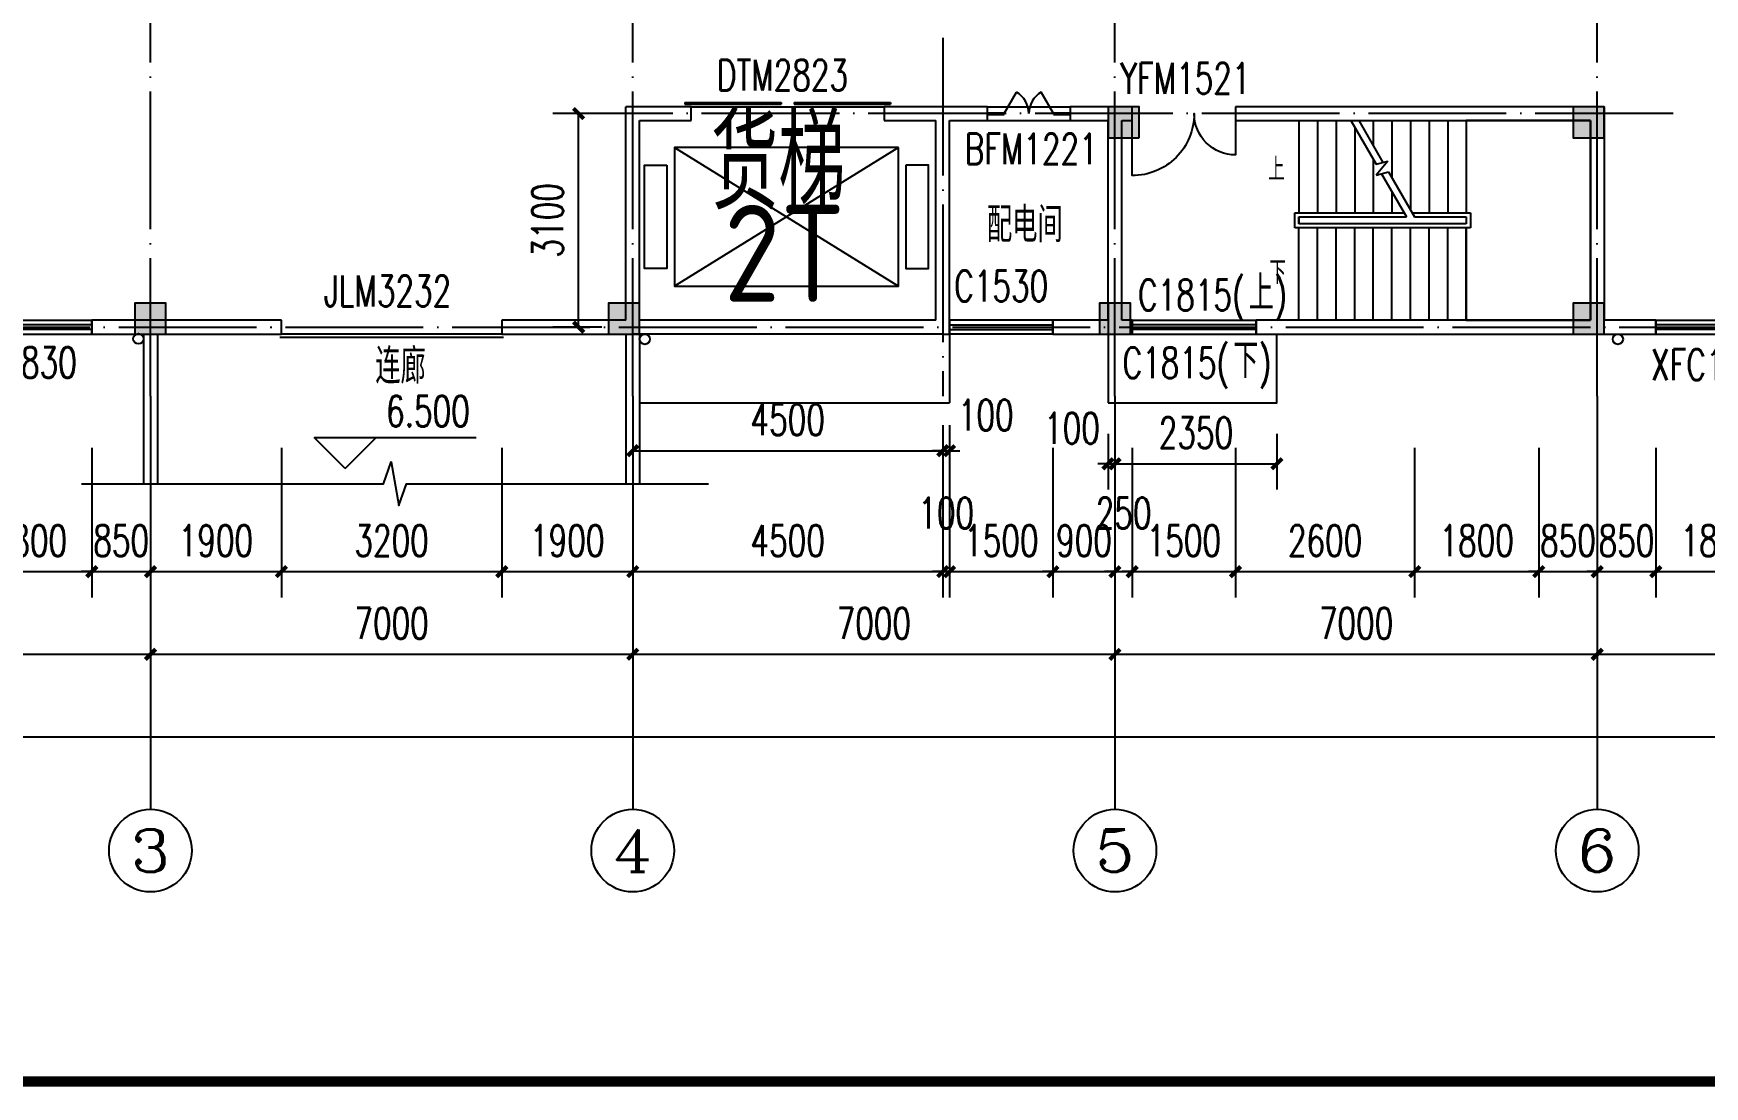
# Model space of a CAD drawing. Extents: x -4747 to 1060961, y -766984 to 396631.
# Drawn here: x 490846 to 515103, y -79089 to -63800 of the extents above; entities that cross this region are included whole.
import ezdxf
from ezdxf.enums import TextEntityAlignment as Align

# ---------------------------------------------------------------- set-up
doc = ezdxf.new("R2010")
doc.units = 0
doc.header["$LTSCALE"] = 1000
doc.header["$MEASUREMENT"] = 0
doc.linetypes.add('DASH', pattern=[0.35, 0.25, -0.1])
doc.linetypes.add('DOTE', pattern=[2.42, 2, -0.2, 0.02, -0.2])
doc.layers.get('0').update_dxf_attribs({"linetype": 'CONTINUOUS'})
doc.layers.get('DEFPOINTS').update_dxf_attribs({"linetype": 'CONTINUOUS'})
for name, color, linetype in [('AXIS', 3, 'CONTINUOUS'), ('AXIS_TEXT', 7, 'CONTINUOUS'), ('DIM_ELEV', 3, 'CONTINUOUS'), ('DIM_SYMB', 3, 'CONTINUOUS'), ('DOTE', 1, 'DOTE'), ('PUB_DIM', 3, 'CONTINUOUS'), ('PUB_TEXT', 7, 'CONTINUOUS'), ('PUB_TITLE', 4, 'CONTINUOUS'), ('STAIR', 2, 'CONTINUOUS'), ('WALL', 6, 'CONTINUOUS'), ('WINDOW', 4, 'CONTINUOUS'), ('WINDOW_TEXT', 7, 'CONTINUOUS'), ('屋面', 4, 'CONTINUOUS'), ('柱', 2, 'CONTINUOUS'), ('柱涂实', 54, 'CONTINUOUS'), ('雨水管', 2, 'CONTINUOUS'), ('面积计算', 7, 'CONTINUOUS')]:
    doc.layers.add(name, color=color, linetype=linetype)
doc.styles.add('_TCH_AXIS', font='COMPLEX', dxfattribs={"bigfont": 'GBCBIG'})
doc.styles.add('_TCH_DIM', font='SIMPLEX', dxfattribs={"bigfont": 'GBCBIG'})
doc.styles.add('_TCH_WINDOW', font='SIMPLEX', dxfattribs={"height": 3.5, "bigfont": 'GBCBIG'})
doc.styles.add('COMPLEX', font='complex_.ttf')
doc.styles.add('DIM_FONT', font='SIMPLEX', dxfattribs={"width": 0.7, "bigfont": 'GBCBIG'})
doc.styles.get("Standard").update_dxf_attribs({"font": 'gbenor.shx', "bigfont": 'gbcbig.shx'})
doc.dimstyles.new('DIMN150', dxfattribs={"dimscale": 1.5, "dimtxt": 300, "dimasz": 100, "dimexe": 250, "dimexo": 300, "dimgap": 150, "dimtad": 1, "dimdec": 0, "dimzin": 0, "dimtxsty": 'DIM_FONT', "dimblk": 'ARCHTICK', "dimcen": 0.09, "dimclrt": 7, "dimazin": 3, "dimtfac": 1, "dimtdec": 0, "dimtix": 1, "dimtmove": 0, "dimatfit": 3, "dimtolj": 1, "dimtzin": 0})

# ---------------------------------------------------------------- blocks, each defined once
blk = doc.blocks.new('A$C22EA1380')
at = {"layer": '柱涂实'}
for points in [[(28450, 2850), (28450, 3300), (28000, 3300), (28000, 2850)], [(35200, 2850), (35200, 3300), (34750, 3300), (34750, 2850)], [(14325, 0), (14325, 450), (13875, 450), (13875, 0)], [(21200, 0), (21200, 450), (20750, 450), (20750, 0)], [(28325, 0), (28325, 450), (27875, 450), (27875, 0)], [(35200, 0), (35200, 450), (34750, 450), (34750, 0)]]:
    blk.add_hatch(color=256, dxfattribs=at).paths.add_polyline_path(points)
at = {"layer": '柱'}
for points in [[(28450, 2850), (28450, 3300), (28000, 3300), (28000, 2850)], [(35200, 2850), (35200, 3300), (34750, 3300), (34750, 2850)], [(14325, 0), (14325, 450), (13875, 450), (13875, 0)], [(21200, 0), (21200, 450), (20750, 450), (20750, 0)], [(28325, 0), (28325, 450), (27875, 450), (27875, 0)], [(35200, 0), (35200, 450), (34750, 450), (34750, 0)]]:
    blk.add_lwpolyline(points, close=True, dxfattribs=at)
at = {"layer": '柱涂实', "linetype": 'CONTINUOUS'}
for points in [[(28450, 2850), (28450, 3300), (28000, 3300), (28000, 2850)], [(35200, 2850), (35200, 3300), (34750, 3300), (34750, 2850)], [(14325, 0), (14325, 450), (13875, 450), (13875, 0)], [(21200, 0), (21200, 450), (20750, 450), (20750, 0)], [(28325, 0), (28325, 450), (27875, 450), (27875, 0)], [(35200, 0), (35200, 450), (34750, 450), (34750, 0)]]:
    blk.add_lwpolyline(points, close=True, dxfattribs=at)
blk = doc.blocks.new('_ARCHTICK')
at = {"color": 0, "linetype": 'BYBLOCK', "const_width": 0.4}
blk.add_lwpolyline([(-0.5, -0.5), (0.5, 0.5)], dxfattribs=at)
blk = doc.blocks.new('*D145')
at = {"layer": 'DEFPOINTS', "color": 0}
for p in [(506445, -69164), (506545, -69164), (506545, -70048)]:
    blk.add_point(p, dxfattribs=at)
at = {"layer": 'PUB_DIM', "color": 0}
for p, q in [((506445, -69614), (506445, -70423)), ((506545, -69614), (506545, -70423)), ((506445, -70048), (506295, -70048)), ((506445, -70048), (506545, -70048)), ((506545, -70048), (506695, -70048))]:
    blk.add_line(p, q, dxfattribs=at)
at = {"layer": 'PUB_DIM', "color": 0, "xscale": 150, "yscale": 150, "zscale": 150}
blk.add_blockref('_ARCHTICK', (506445, -70048), dxfattribs=at)
at = {"layer": 'PUB_DIM', "color": 0, "xscale": 150, "yscale": 150, "zscale": 150, "rotation": 180}
blk.add_blockref('_ARCHTICK', (506545, -70048), dxfattribs=at)
at = {"layer": 'PUB_DIM', "color": 7, "insert": (505920, -69531), "char_height": 450, "attachment_point": 5, "style": 'DIM_FONT'}
blk.add_mtext('\\A1;100', dxfattribs=at)
blk = doc.blocks.new('*D146')
at = {"layer": 'DEFPOINTS', "color": 0}
for p in [(506545, -69164), (508895, -69164), (508895, -70048)]:
    blk.add_point(p, dxfattribs=at)
at = {"layer": 'PUB_DIM', "color": 0}
for p, q in [((506545, -69614), (506545, -70423)), ((508895, -69614), (508895, -70423)), ((506545, -70048), (508895, -70048))]:
    blk.add_line(p, q, dxfattribs=at)
at = {"layer": 'PUB_DIM', "color": 0, "xscale": 150, "yscale": 150, "zscale": 150, "rotation": 180}
blk.add_blockref('_ARCHTICK', (506545, -70048), dxfattribs=at)
at = {"layer": 'PUB_DIM', "color": 0, "xscale": 150, "yscale": 150, "zscale": 150}
blk.add_blockref('_ARCHTICK', (508895, -70048), dxfattribs=at)
at = {"layer": 'PUB_DIM', "color": 7, "insert": (507720, -69598), "char_height": 450, "attachment_point": 5, "style": 'DIM_FONT'}
blk.add_mtext('\\A1;2350', dxfattribs=at)
blk = doc.blocks.new('*D147')
at = {"layer": 'DEFPOINTS', "color": 0}
for p in [(499545, -69039), (504045, -69039), (504045, -69858)]:
    blk.add_point(p, dxfattribs=at)
at = {"layer": 'PUB_DIM', "color": 0}
for p, q in [((499545, -69489), (499545, -70233)), ((504045, -69489), (504045, -70233)), ((499545, -69858), (504045, -69858))]:
    blk.add_line(p, q, dxfattribs=at)
at = {"layer": 'PUB_DIM', "color": 0, "xscale": 150, "yscale": 150, "zscale": 150, "rotation": 180}
blk.add_blockref('_ARCHTICK', (499545, -69858), dxfattribs=at)
at = {"layer": 'PUB_DIM', "color": 0, "xscale": 150, "yscale": 150, "zscale": 150}
blk.add_blockref('_ARCHTICK', (504045, -69858), dxfattribs=at)
at = {"layer": 'PUB_DIM', "color": 7, "insert": (501795, -69408), "char_height": 450, "attachment_point": 5, "style": 'DIM_FONT'}
blk.add_mtext('\\A1;4500', dxfattribs=at)
blk = doc.blocks.new('*D148')
at = {"layer": 'DEFPOINTS', "color": 0}
for p in [(504045, -69039), (504145, -69039), (504145, -69858)]:
    blk.add_point(p, dxfattribs=at)
at = {"layer": 'PUB_DIM', "color": 0}
for p, q in [((504045, -69489), (504045, -70233)), ((504145, -69489), (504145, -70233)), ((504045, -69858), (503895, -69858)), ((504045, -69858), (504145, -69858)), ((504145, -69858), (504295, -69858))]:
    blk.add_line(p, q, dxfattribs=at)
at = {"layer": 'PUB_DIM', "color": 0, "xscale": 150, "yscale": 150, "zscale": 150}
blk.add_blockref('_ARCHTICK', (504045, -69858), dxfattribs=at)
at = {"layer": 'PUB_DIM', "color": 0, "xscale": 150, "yscale": 150, "zscale": 150, "rotation": 180}
blk.add_blockref('_ARCHTICK', (504145, -69858), dxfattribs=at)
at = {"layer": 'PUB_DIM', "color": 7, "insert": (504670, -69341), "char_height": 450, "attachment_point": 5, "style": 'DIM_FONT'}
blk.add_mtext('\\A1;100', dxfattribs=at)
blk = doc.blocks.new('*D1284')
at = {"layer": 'DEFPOINTS', "color": 0}
for p in [(514395, -69364), (516195, -69364), (516195, -71614)]:
    blk.add_point(p, dxfattribs=at)
at = {"layer": 'PUB_DIM', "color": 0}
for p, q in [((514395, -69814), (514395, -71989)), ((516195, -69814), (516195, -71989)), ((514395, -71614), (516195, -71614))]:
    blk.add_line(p, q, dxfattribs=at)
at = {"layer": 'PUB_DIM', "color": 0, "xscale": 150, "yscale": 150, "zscale": 150, "rotation": 180}
blk.add_blockref('_ARCHTICK', (514395, -71614), dxfattribs=at)
at = {"layer": 'PUB_DIM', "color": 0, "xscale": 150, "yscale": 150, "zscale": 150}
blk.add_blockref('_ARCHTICK', (516195, -71614), dxfattribs=at)
at = {"layer": 'PUB_DIM', "color": 7, "insert": (515295, -71164), "char_height": 450, "attachment_point": 5, "style": 'DIM_FONT'}
blk.add_mtext('\\A1;1800', dxfattribs=at)
blk = doc.blocks.new('*D1285')
at = {"layer": 'DEFPOINTS', "color": 0}
for p in [(513545, -69364), (514395, -69364), (514395, -71614)]:
    blk.add_point(p, dxfattribs=at)
at = {"layer": 'PUB_DIM', "color": 0}
for p, q in [((513545, -69814), (513545, -71989)), ((514395, -69814), (514395, -71989)), ((513545, -71614), (513395, -71614)), ((513545, -71614), (514395, -71614)), ((514395, -71614), (514545, -71614))]:
    blk.add_line(p, q, dxfattribs=at)
at = {"layer": 'PUB_DIM', "color": 0, "xscale": 150, "yscale": 150, "zscale": 150}
blk.add_blockref('_ARCHTICK', (513545, -71614), dxfattribs=at)
at = {"layer": 'PUB_DIM', "color": 0, "xscale": 150, "yscale": 150, "zscale": 150, "rotation": 180}
blk.add_blockref('_ARCHTICK', (514395, -71614), dxfattribs=at)
at = {"layer": 'PUB_DIM', "color": 7, "insert": (513970, -71164), "char_height": 450, "attachment_point": 5, "style": 'DIM_FONT'}
blk.add_mtext('\\A1;850', dxfattribs=at)
blk = doc.blocks.new('*D1286')
at = {"layer": 'DEFPOINTS', "color": 0}
for p in [(512695, -69364), (513545, -69364), (513545, -71614)]:
    blk.add_point(p, dxfattribs=at)
at = {"layer": 'PUB_DIM', "color": 0}
for p, q in [((512695, -69814), (512695, -71989)), ((513545, -69814), (513545, -71989)), ((512695, -71614), (512545, -71614)), ((512695, -71614), (513545, -71614)), ((513545, -71614), (513695, -71614))]:
    blk.add_line(p, q, dxfattribs=at)
at = {"layer": 'PUB_DIM', "color": 0, "xscale": 150, "yscale": 150, "zscale": 150}
blk.add_blockref('_ARCHTICK', (512695, -71614), dxfattribs=at)
at = {"layer": 'PUB_DIM', "color": 0, "xscale": 150, "yscale": 150, "zscale": 150, "rotation": 180}
blk.add_blockref('_ARCHTICK', (513545, -71614), dxfattribs=at)
at = {"layer": 'PUB_DIM', "color": 7, "insert": (513120, -71164), "char_height": 450, "attachment_point": 5, "style": 'DIM_FONT'}
blk.add_mtext('\\A1;850', dxfattribs=at)
blk = doc.blocks.new('*D1287')
at = {"layer": 'DEFPOINTS', "color": 0}
for p in [(510895, -69364), (512695, -69364), (512695, -71614)]:
    blk.add_point(p, dxfattribs=at)
at = {"layer": 'PUB_DIM', "color": 0}
for p, q in [((510895, -69814), (510895, -71989)), ((512695, -69814), (512695, -71989)), ((510895, -71614), (512695, -71614))]:
    blk.add_line(p, q, dxfattribs=at)
at = {"layer": 'PUB_DIM', "color": 0, "xscale": 150, "yscale": 150, "zscale": 150, "rotation": 180}
blk.add_blockref('_ARCHTICK', (510895, -71614), dxfattribs=at)
at = {"layer": 'PUB_DIM', "color": 0, "xscale": 150, "yscale": 150, "zscale": 150}
blk.add_blockref('_ARCHTICK', (512695, -71614), dxfattribs=at)
at = {"layer": 'PUB_DIM', "color": 7, "insert": (511795, -71164), "char_height": 450, "attachment_point": 5, "style": 'DIM_FONT'}
blk.add_mtext('\\A1;1800', dxfattribs=at)
blk = doc.blocks.new('*D1288')
at = {"layer": 'DEFPOINTS', "color": 0}
for p in [(508295, -69364), (510895, -69364), (510895, -71614)]:
    blk.add_point(p, dxfattribs=at)
at = {"layer": 'PUB_DIM', "color": 0}
for p, q in [((508295, -69814), (508295, -71989)), ((510895, -69814), (510895, -71989)), ((508295, -71614), (510895, -71614))]:
    blk.add_line(p, q, dxfattribs=at)
at = {"layer": 'PUB_DIM', "color": 0, "xscale": 150, "yscale": 150, "zscale": 150, "rotation": 180}
blk.add_blockref('_ARCHTICK', (508295, -71614), dxfattribs=at)
at = {"layer": 'PUB_DIM', "color": 0, "xscale": 150, "yscale": 150, "zscale": 150}
blk.add_blockref('_ARCHTICK', (510895, -71614), dxfattribs=at)
at = {"layer": 'PUB_DIM', "color": 7, "insert": (509595, -71164), "char_height": 450, "attachment_point": 5, "style": 'DIM_FONT'}
blk.add_mtext('\\A1;2600', dxfattribs=at)
blk = doc.blocks.new('*D1289')
at = {"layer": 'DEFPOINTS', "color": 0}
for p in [(506795, -69364), (508295, -69364), (508295, -71614)]:
    blk.add_point(p, dxfattribs=at)
at = {"layer": 'PUB_DIM', "color": 0}
for p, q in [((506795, -69814), (506795, -71989)), ((508295, -69814), (508295, -71989)), ((506795, -71614), (506645, -71614)), ((506795, -71614), (508295, -71614)), ((508295, -71614), (508445, -71614))]:
    blk.add_line(p, q, dxfattribs=at)
at = {"layer": 'PUB_DIM', "color": 0, "xscale": 150, "yscale": 150, "zscale": 150}
blk.add_blockref('_ARCHTICK', (506795, -71614), dxfattribs=at)
at = {"layer": 'PUB_DIM', "color": 0, "xscale": 150, "yscale": 150, "zscale": 150, "rotation": 180}
blk.add_blockref('_ARCHTICK', (508295, -71614), dxfattribs=at)
at = {"layer": 'PUB_DIM', "color": 7, "insert": (507545, -71164), "char_height": 450, "attachment_point": 5, "style": 'DIM_FONT'}
blk.add_mtext('\\A1;1500', dxfattribs=at)
blk = doc.blocks.new('*D1290')
at = {"layer": 'DEFPOINTS', "color": 0}
for p in [(506545, -69364), (506795, -69364), (506795, -71614)]:
    blk.add_point(p, dxfattribs=at)
at = {"layer": 'PUB_DIM', "color": 0}
for p, q in [((506545, -69814), (506545, -71989)), ((506795, -69814), (506795, -71989)), ((506545, -71614), (506395, -71614)), ((506545, -71614), (506795, -71614)), ((506795, -71614), (506945, -71614))]:
    blk.add_line(p, q, dxfattribs=at)
at = {"layer": 'PUB_DIM', "color": 0, "xscale": 150, "yscale": 150, "zscale": 150}
blk.add_blockref('_ARCHTICK', (506545, -71614), dxfattribs=at)
at = {"layer": 'PUB_DIM', "color": 0, "xscale": 150, "yscale": 150, "zscale": 150, "rotation": 180}
blk.add_blockref('_ARCHTICK', (506795, -71614), dxfattribs=at)
at = {"layer": 'PUB_DIM', "color": 7, "insert": (506670, -70763), "char_height": 450, "attachment_point": 5, "style": 'DIM_FONT'}
blk.add_mtext('\\A1;250', dxfattribs=at)
blk = doc.blocks.new('*D1291')
at = {"layer": 'DEFPOINTS', "color": 0}
for p in [(505645, -69364), (506545, -69364), (506545, -71614)]:
    blk.add_point(p, dxfattribs=at)
at = {"layer": 'PUB_DIM', "color": 0}
for p, q in [((505645, -69814), (505645, -71989)), ((506545, -69814), (506545, -71989)), ((505645, -71614), (505495, -71614)), ((505645, -71614), (506545, -71614)), ((506545, -71614), (506695, -71614))]:
    blk.add_line(p, q, dxfattribs=at)
at = {"layer": 'PUB_DIM', "color": 0, "xscale": 150, "yscale": 150, "zscale": 150}
blk.add_blockref('_ARCHTICK', (505645, -71614), dxfattribs=at)
at = {"layer": 'PUB_DIM', "color": 0, "xscale": 150, "yscale": 150, "zscale": 150, "rotation": 180}
blk.add_blockref('_ARCHTICK', (506545, -71614), dxfattribs=at)
at = {"layer": 'PUB_DIM', "color": 7, "insert": (506095, -71164), "char_height": 450, "attachment_point": 5, "style": 'DIM_FONT'}
blk.add_mtext('\\A1;900', dxfattribs=at)
blk = doc.blocks.new('*D1292')
at = {"layer": 'DEFPOINTS', "color": 0}
for p in [(504145, -69364), (505645, -69364), (505645, -71614)]:
    blk.add_point(p, dxfattribs=at)
at = {"layer": 'PUB_DIM', "color": 0}
for p, q in [((504145, -69814), (504145, -71989)), ((505645, -69814), (505645, -71989)), ((504145, -71614), (503995, -71614)), ((504145, -71614), (505645, -71614)), ((505645, -71614), (505795, -71614))]:
    blk.add_line(p, q, dxfattribs=at)
at = {"layer": 'PUB_DIM', "color": 0, "xscale": 150, "yscale": 150, "zscale": 150}
blk.add_blockref('_ARCHTICK', (504145, -71614), dxfattribs=at)
at = {"layer": 'PUB_DIM', "color": 0, "xscale": 150, "yscale": 150, "zscale": 150, "rotation": 180}
blk.add_blockref('_ARCHTICK', (505645, -71614), dxfattribs=at)
at = {"layer": 'PUB_DIM', "color": 7, "insert": (504895, -71164), "char_height": 450, "attachment_point": 5, "style": 'DIM_FONT'}
blk.add_mtext('\\A1;1500', dxfattribs=at)
blk = doc.blocks.new('*D1293')
at = {"layer": 'DEFPOINTS', "color": 0}
for p in [(504045, -69364), (504145, -69364), (504145, -71614)]:
    blk.add_point(p, dxfattribs=at)
at = {"layer": 'PUB_DIM', "color": 0}
for p, q in [((504045, -69814), (504045, -71989)), ((504145, -69814), (504145, -71989)), ((504045, -71614), (503895, -71614)), ((504045, -71614), (504145, -71614)), ((504145, -71614), (504295, -71614))]:
    blk.add_line(p, q, dxfattribs=at)
at = {"layer": 'PUB_DIM', "color": 0, "xscale": 150, "yscale": 150, "zscale": 150}
blk.add_blockref('_ARCHTICK', (504045, -71614), dxfattribs=at)
at = {"layer": 'PUB_DIM', "color": 0, "xscale": 150, "yscale": 150, "zscale": 150, "rotation": 180}
blk.add_blockref('_ARCHTICK', (504145, -71614), dxfattribs=at)
at = {"layer": 'PUB_DIM', "color": 7, "insert": (504095, -70763), "char_height": 450, "attachment_point": 5, "style": 'DIM_FONT'}
blk.add_mtext('\\A1;100', dxfattribs=at)
blk = doc.blocks.new('*D1294')
at = {"layer": 'DEFPOINTS', "color": 0}
for p in [(499545, -69364), (504045, -69364), (504045, -71614)]:
    blk.add_point(p, dxfattribs=at)
at = {"layer": 'PUB_DIM', "color": 0}
for p, q in [((499545, -69814), (499545, -71989)), ((504045, -69814), (504045, -71989)), ((499545, -71614), (504045, -71614))]:
    blk.add_line(p, q, dxfattribs=at)
at = {"layer": 'PUB_DIM', "color": 0, "xscale": 150, "yscale": 150, "zscale": 150, "rotation": 180}
blk.add_blockref('_ARCHTICK', (499545, -71614), dxfattribs=at)
at = {"layer": 'PUB_DIM', "color": 0, "xscale": 150, "yscale": 150, "zscale": 150}
blk.add_blockref('_ARCHTICK', (504045, -71614), dxfattribs=at)
at = {"layer": 'PUB_DIM', "color": 7, "insert": (501795, -71164), "char_height": 450, "attachment_point": 5, "style": 'DIM_FONT'}
blk.add_mtext('\\A1;4500', dxfattribs=at)
blk = doc.blocks.new('*D1295')
at = {"layer": 'DEFPOINTS', "color": 0}
for p in [(497645, -69364), (499545, -69364), (499545, -71614)]:
    blk.add_point(p, dxfattribs=at)
at = {"layer": 'PUB_DIM', "color": 0}
for p, q in [((497645, -69814), (497645, -71989)), ((499545, -69814), (499545, -71989)), ((497645, -71614), (499545, -71614))]:
    blk.add_line(p, q, dxfattribs=at)
at = {"layer": 'PUB_DIM', "color": 0, "xscale": 150, "yscale": 150, "zscale": 150, "rotation": 180}
blk.add_blockref('_ARCHTICK', (497645, -71614), dxfattribs=at)
at = {"layer": 'PUB_DIM', "color": 0, "xscale": 150, "yscale": 150, "zscale": 150}
blk.add_blockref('_ARCHTICK', (499545, -71614), dxfattribs=at)
at = {"layer": 'PUB_DIM', "color": 7, "insert": (498595, -71164), "char_height": 450, "attachment_point": 5, "style": 'DIM_FONT'}
blk.add_mtext('\\A1;1900', dxfattribs=at)
blk = doc.blocks.new('*D1296')
at = {"layer": 'DEFPOINTS', "color": 0}
for p in [(494445, -69364), (497645, -69364), (497645, -71614)]:
    blk.add_point(p, dxfattribs=at)
at = {"layer": 'PUB_DIM', "color": 0}
for p, q in [((494445, -69814), (494445, -71989)), ((497645, -69814), (497645, -71989)), ((494445, -71614), (497645, -71614))]:
    blk.add_line(p, q, dxfattribs=at)
at = {"layer": 'PUB_DIM', "color": 0, "xscale": 150, "yscale": 150, "zscale": 150, "rotation": 180}
blk.add_blockref('_ARCHTICK', (494445, -71614), dxfattribs=at)
at = {"layer": 'PUB_DIM', "color": 0, "xscale": 150, "yscale": 150, "zscale": 150}
blk.add_blockref('_ARCHTICK', (497645, -71614), dxfattribs=at)
at = {"layer": 'PUB_DIM', "color": 7, "insert": (496045, -71164), "char_height": 450, "attachment_point": 5, "style": 'DIM_FONT'}
blk.add_mtext('\\A1;3200', dxfattribs=at)
blk = doc.blocks.new('*D1297')
at = {"layer": 'DEFPOINTS', "color": 0}
for p in [(492545, -69364), (494445, -69364), (494445, -71614)]:
    blk.add_point(p, dxfattribs=at)
at = {"layer": 'PUB_DIM', "color": 0}
for p, q in [((492545, -69814), (492545, -71989)), ((494445, -69814), (494445, -71989)), ((492545, -71614), (494445, -71614))]:
    blk.add_line(p, q, dxfattribs=at)
at = {"layer": 'PUB_DIM', "color": 0, "xscale": 150, "yscale": 150, "zscale": 150, "rotation": 180}
blk.add_blockref('_ARCHTICK', (492545, -71614), dxfattribs=at)
at = {"layer": 'PUB_DIM', "color": 0, "xscale": 150, "yscale": 150, "zscale": 150}
blk.add_blockref('_ARCHTICK', (494445, -71614), dxfattribs=at)
at = {"layer": 'PUB_DIM', "color": 7, "insert": (493495, -71164), "char_height": 450, "attachment_point": 5, "style": 'DIM_FONT'}
blk.add_mtext('\\A1;1900', dxfattribs=at)
blk = doc.blocks.new('*D1298')
at = {"layer": 'DEFPOINTS', "color": 0}
for p in [(491695, -69364), (492545, -69364), (492545, -71614)]:
    blk.add_point(p, dxfattribs=at)
at = {"layer": 'PUB_DIM', "color": 0}
for p, q in [((491695, -69814), (491695, -71989)), ((492545, -69814), (492545, -71989)), ((491695, -71614), (491545, -71614)), ((491695, -71614), (492545, -71614)), ((492545, -71614), (492695, -71614))]:
    blk.add_line(p, q, dxfattribs=at)
at = {"layer": 'PUB_DIM', "color": 0, "xscale": 150, "yscale": 150, "zscale": 150}
blk.add_blockref('_ARCHTICK', (491695, -71614), dxfattribs=at)
at = {"layer": 'PUB_DIM', "color": 0, "xscale": 150, "yscale": 150, "zscale": 150, "rotation": 180}
blk.add_blockref('_ARCHTICK', (492545, -71614), dxfattribs=at)
at = {"layer": 'PUB_DIM', "color": 7, "insert": (492120, -71164), "char_height": 450, "attachment_point": 5, "style": 'DIM_FONT'}
blk.add_mtext('\\A1;850', dxfattribs=at)
blk = doc.blocks.new('*D1299')
at = {"layer": 'DEFPOINTS', "color": 0}
for p in [(489895, -69364), (491695, -69364), (491695, -71614)]:
    blk.add_point(p, dxfattribs=at)
at = {"layer": 'PUB_DIM', "color": 0}
for p, q in [((489895, -69814), (489895, -71989)), ((491695, -69814), (491695, -71989)), ((489895, -71614), (491695, -71614))]:
    blk.add_line(p, q, dxfattribs=at)
at = {"layer": 'PUB_DIM', "color": 0, "xscale": 150, "yscale": 150, "zscale": 150, "rotation": 180}
blk.add_blockref('_ARCHTICK', (489895, -71614), dxfattribs=at)
at = {"layer": 'PUB_DIM', "color": 0, "xscale": 150, "yscale": 150, "zscale": 150}
blk.add_blockref('_ARCHTICK', (491695, -71614), dxfattribs=at)
at = {"layer": 'PUB_DIM', "color": 7, "insert": (490795, -71164), "char_height": 450, "attachment_point": 5, "style": 'DIM_FONT'}
blk.add_mtext('\\A1;1800', dxfattribs=at)
blk = doc.blocks.new('*D1343')
at = {"layer": 'AXIS', "color": 0}
for p, q in [((485545, -69514), (485545, -73189)), ((492545, -69514), (492545, -73189)), ((485545, -72814), (492545, -72814))]:
    blk.add_line(p, q, dxfattribs=at)
at = {"layer": 'DEFPOINTS', "color": 0}
for p in [(485545, -69064), (492545, -69064), (492545, -72814)]:
    blk.add_point(p, dxfattribs=at)
at = {"layer": 'AXIS', "color": 0, "xscale": 150, "yscale": 150, "zscale": 150, "rotation": 180}
blk.add_blockref('_ARCHTICK', (485545, -72814), dxfattribs=at)
at = {"layer": 'AXIS', "color": 0, "xscale": 150, "yscale": 150, "zscale": 150}
blk.add_blockref('_ARCHTICK', (492545, -72814), dxfattribs=at)
at = {"layer": 'AXIS', "color": 7, "insert": (489045, -72364), "char_height": 450, "attachment_point": 5, "style": 'DIM_FONT'}
blk.add_mtext('\\A1;7000', dxfattribs=at)
blk = doc.blocks.new('*D1344')
at = {"layer": 'AXIS', "color": 0}
for p, q in [((492545, -69514), (492545, -73189)), ((499545, -69514), (499545, -73189)), ((492545, -72814), (499545, -72814))]:
    blk.add_line(p, q, dxfattribs=at)
at = {"layer": 'DEFPOINTS', "color": 0}
for p in [(492545, -69064), (499545, -69064), (499545, -72814)]:
    blk.add_point(p, dxfattribs=at)
at = {"layer": 'AXIS', "color": 0, "xscale": 150, "yscale": 150, "zscale": 150, "rotation": 180}
blk.add_blockref('_ARCHTICK', (492545, -72814), dxfattribs=at)
at = {"layer": 'AXIS', "color": 0, "xscale": 150, "yscale": 150, "zscale": 150}
blk.add_blockref('_ARCHTICK', (499545, -72814), dxfattribs=at)
at = {"layer": 'AXIS', "color": 7, "insert": (496045, -72364), "char_height": 450, "attachment_point": 5, "style": 'DIM_FONT'}
blk.add_mtext('\\A1;7000', dxfattribs=at)
blk = doc.blocks.new('*D1345')
at = {"layer": 'AXIS', "color": 0}
for p, q in [((499545, -69514), (499545, -73189)), ((506545, -69514), (506545, -73189)), ((499545, -72814), (506545, -72814))]:
    blk.add_line(p, q, dxfattribs=at)
at = {"layer": 'DEFPOINTS', "color": 0}
for p in [(499545, -69064), (506545, -69064), (506545, -72814)]:
    blk.add_point(p, dxfattribs=at)
at = {"layer": 'AXIS', "color": 0, "xscale": 150, "yscale": 150, "zscale": 150, "rotation": 180}
blk.add_blockref('_ARCHTICK', (499545, -72814), dxfattribs=at)
at = {"layer": 'AXIS', "color": 0, "xscale": 150, "yscale": 150, "zscale": 150}
blk.add_blockref('_ARCHTICK', (506545, -72814), dxfattribs=at)
at = {"layer": 'AXIS', "color": 7, "insert": (503045, -72364), "char_height": 450, "attachment_point": 5, "style": 'DIM_FONT'}
blk.add_mtext('\\A1;7000', dxfattribs=at)
blk = doc.blocks.new('*D1346')
at = {"layer": 'AXIS', "color": 0}
for p, q in [((506545, -69514), (506545, -73189)), ((513545, -69514), (513545, -73189)), ((506545, -72814), (513545, -72814))]:
    blk.add_line(p, q, dxfattribs=at)
at = {"layer": 'DEFPOINTS', "color": 0}
for p in [(506545, -69064), (513545, -69064), (513545, -72814)]:
    blk.add_point(p, dxfattribs=at)
at = {"layer": 'AXIS', "color": 0, "xscale": 150, "yscale": 150, "zscale": 150, "rotation": 180}
blk.add_blockref('_ARCHTICK', (506545, -72814), dxfattribs=at)
at = {"layer": 'AXIS', "color": 0, "xscale": 150, "yscale": 150, "zscale": 150}
blk.add_blockref('_ARCHTICK', (513545, -72814), dxfattribs=at)
at = {"layer": 'AXIS', "color": 7, "insert": (510045, -72364), "char_height": 450, "attachment_point": 5, "style": 'DIM_FONT'}
blk.add_mtext('\\A1;7000', dxfattribs=at)
blk = doc.blocks.new('*D1347')
at = {"layer": 'AXIS', "color": 0}
for p, q in [((513545, -69514), (513545, -73189)), ((520545, -69514), (520545, -73189)), ((513545, -72814), (520545, -72814))]:
    blk.add_line(p, q, dxfattribs=at)
at = {"layer": 'DEFPOINTS', "color": 0}
for p in [(513545, -69064), (520545, -69064), (520545, -72814)]:
    blk.add_point(p, dxfattribs=at)
at = {"layer": 'AXIS', "color": 0, "xscale": 150, "yscale": 150, "zscale": 150, "rotation": 180}
blk.add_blockref('_ARCHTICK', (513545, -72814), dxfattribs=at)
at = {"layer": 'AXIS', "color": 0, "xscale": 150, "yscale": 150, "zscale": 150}
blk.add_blockref('_ARCHTICK', (520545, -72814), dxfattribs=at)
at = {"layer": 'AXIS', "color": 7, "insert": (517045, -72364), "char_height": 450, "attachment_point": 5, "style": 'DIM_FONT'}
blk.add_mtext('\\A1;7000', dxfattribs=at)
blk = doc.blocks.new('*D1358')
at = {"layer": 'AXIS', "color": 0}
for p, q in [((478445, -69814), (478445, -74389)), ((578945, -69814), (578945, -74389)), ((478445, -74014), (578945, -74014))]:
    blk.add_line(p, q, dxfattribs=at)
at = {"layer": 'DEFPOINTS', "color": 0}
for p in [(478445, -69364), (578945, -69364), (578945, -74014)]:
    blk.add_point(p, dxfattribs=at)
at = {"layer": 'AXIS', "color": 0, "xscale": 150, "yscale": 150, "zscale": 150, "rotation": 180}
blk.add_blockref('_ARCHTICK', (478445, -74014), dxfattribs=at)
at = {"layer": 'AXIS', "color": 0, "xscale": 150, "yscale": 150, "zscale": 150}
blk.add_blockref('_ARCHTICK', (578945, -74014), dxfattribs=at)
at = {"layer": 'AXIS', "color": 7, "insert": (528695, -73564), "char_height": 450, "attachment_point": 5, "style": 'DIM_FONT'}
blk.add_mtext('\\A1;100500', dxfattribs=at)
blk = doc.blocks.new('*D1359')
at = {"layer": 'DEFPOINTS', "color": 0}
for p in [(498760, -64964), (499545, -64964), (499545, -68064)]:
    blk.add_point(p, dxfattribs=at)
at = {"layer": 'PUB_DIM', "color": 0}
for p, q in [((499095, -64964), (498385, -64964)), ((498760, -68064), (498760, -64964)), ((499095, -68064), (498385, -68064))]:
    blk.add_line(p, q, dxfattribs=at)
at = {"layer": 'PUB_DIM', "color": 0, "xscale": 150, "yscale": 150, "zscale": 150}
for p, rotation in [((498760, -64964), 90), ((498760, -68064), 270)]:
    blk.add_blockref('_ARCHTICK', p, dxfattribs=dict(at, rotation=rotation))
at = {"layer": 'PUB_DIM', "color": 7, "insert": (498310, -66514), "char_height": 450, "attachment_point": 5, "rotation": 90, "style": 'DIM_FONT'}
blk.add_mtext('\\A1;3100', dxfattribs=at)
blk = doc.blocks.new('$WINLIB2D$00000001')
at = {"color": 0}
for points in [[(-0.5, 0.5), (-0.5, -0.5)], [(-0.5, 0.5), (0.5, 0.5)], [(0.5, -0.5), (0.5, 0.5)], [(0.5, 0.167), (-0.5, 0.167)], [(0.5, -0.167), (-0.5, -0.167)], [(-0.5, -0.5), (0.5, -0.5)]]:
    blk.add_lwpolyline(points, dxfattribs=at)
blk = doc.blocks.new('$DORLIB2D$00000127')
at = {"color": 0, "linetype": 'CONTINUOUS'}
for p, q in [((-0.0333, 0.7949, -93.75), (-0.5333, 0.7949, -93.75)), ((-0.5333, 0.7949, -93.75), (-0.5333, 0.6904, -93.75)), ((-0.0333, 0.7949, -93.75), (-0.0333, 0.6904, -93.75)), ((0.0333, 0.7949, -93.75), (0.0333, 0.6904, -93.75)), ((0.5333, 0.7949, -93.75), (0.0333, 0.7949, -93.75)), ((0.5333, 0.7949, -93.75), (0.5333, 0.6904, -93.75)), ((-0.0333, 0.6904, -93.75), (-0.5333, 0.6904, -93.75)), ((0.5333, 0.6904, -93.75), (0.0333, 0.6904, -93.75)), ((0.5, 0.5, -93.75), (-0.5, 0.5, -93.75))]:
    blk.add_line(p, q, dxfattribs=at)
blk = doc.blocks.new('$DORLIB2D$00000018')
for p, q in [((-0.299, 0.002), (-0.15, 0.26)), ((0.299, 0.002), (0.15, 0.26)), ((-0.5, 0.011), (-0.299, 0.011)), ((-0.299, 0.011), (-0.299, -0.011)), ((0.299, 0.011), (0.5, 0.011)), ((0.299, 0.011), (0.299, -0.011)), ((-0.5, -0.011), (-0.299, -0.011)), ((0.299, -0.011), (0.5, -0.011))]:
    blk.add_line(p, q)
for centre, start, end in [((-0.3, 0), 0, 60), ((0.3, 0), 120, 180)]:
    blk.add_arc(centre, 0.3, start, end)
blk = doc.blocks.new('_AXISO')
blk.add_circle((0, 0), 0.5)
at = {"layer": 'AXIS_TEXT', "style": 'COMPLEX', "width": 1.041667}
blk.add_attdef('A', text='', height=0.56, dxfattribs=at).set_placement((-0.25, -0.28), (0.25, -0.28), align=Align.FIT)
blk = doc.blocks.new('$DORLIB2D$00000137')
at = {"color": 0, "linetype": 'DASH'}
blk.add_line((-0.5075, 0.7229), (0.5075, 0.7229), dxfattribs=at)

msp = doc.modelspace()

# ---------------------------------------------------------------- linework, layer by layer
at = {"layer": 'AXIS'}
for p, q in [((492544.9, -69064.3), (492544.9, -75064.3)), ((499544.9, -69064.3), (499544.9, -75064.3)), ((506544.9, -69064.3), (506544.9, -75064.3)), ((513544.9, -69064.3), (513544.9, -75064.3))]:
    msp.add_line(p, q, dxfattribs=at)
at = {"layer": 'DIM_ELEV'}
for p, q in [((495372.8, -70115), (494922.8, -69665)), ((494922.8, -69665), (497270.3, -69665)), ((495372.8, -70115), (495822.8, -69665))]:
    msp.add_line(p, q, dxfattribs=at)
at = {"layer": 'DIM_SYMB'}
for points in [[(509079.9, -65764.3, 0, 0, 0), (509994.9, -65764.3, 80, 0, 0), (510294.9, -65764.3, 0, 0, 0)], [(509079.9, -67264.3, 0, 0, 0), (512544.9, -67264.3, 0, 0, 0), (512544.9, -65764.3, 0, 0, 0), (510864.9, -65764.3, 80, 0, 0), (510564.9, -65764.3, 0, 0, 0)]]:
    msp.add_lwpolyline(points, format="xyseb", dxfattribs=at)
msp.add_lwpolyline([(491544.9, -70336.9), (495926.3, -70336.9), (496041, -70021.9), (496152.1, -70651.9), (496263.8, -70336.9), (500645.2, -70336.9)], dxfattribs=at)
at = {"layer": 'DOTE'}
for p, q in [((492544.9, -69064.3), (492544.9, -25064.3)), ((499544.9, -69064.3), (499544.9, -25064.3)), ((506544.9, -69064.3), (506544.9, -25064.3)), ((513544.9, -69064.3), (513544.9, -25064.3)), ((504044.9, -63864.3), (504044.9, -69064.3)), ((514644.9, -64964.3), (498544.9, -64964.3)), ((475144.9, -68064.3), (579844.9, -68064.3))]:
    msp.add_line(p, q, dxfattribs=at)
at = {"layer": 'PUB_TITLE', "const_width": 150}
msp.add_lwpolyline([(425670.8, -79014.3), (598770.8, -79014.3), (598770.8, 44135.7), (425670.8, 44135.7)], close=True, dxfattribs=at)
at = {"layer": 'STAIR'}
for p, q in [((509214.9, -65064.3), (509968, -65064.3)), ((509214.9, -65064.3), (509214.9, -66404.3)), ((509484.9, -65064.3), (509484.9, -66404.3)), ((509754.9, -65064.3), (509754.9, -66404.3)), ((509968, -65064.3), (510335, -65699.9)), ((510024.9, -65162.8), (510024.9, -66404.3)), ((510083.5, -65064.3), (511644.9, -65064.3)), ((510083.5, -65064.3), (510435, -65673.1)), ((510294.9, -65064.3), (510294.9, -65430.5)), ((510564.9, -65064.3), (510564.9, -65898.1)), ((510834.9, -65064.3), (510834.9, -66365.8)), ((511104.9, -65064.3), (511104.9, -66404.3)), ((511374.9, -65064.3), (511374.9, -66404.3)), ((511644.9, -65064.3), (511644.9, -66404.3)), ((513444.9, -65064.3), (511644.9, -65064.3)), ((511644.9, -65064.3), (511644.9, -66404.3)), ((513444.9, -67964.3), (513444.9, -65064.3)), ((510294.9, -65630.5), (510294.9, -66404.3)), ((510507.3, -65653.7), (510334.5, -65859.8)), ((510335, -65699.9), (510507.3, -65653.7)), ((510334.5, -65859.8), (510514.9, -65811.4)), ((510414.9, -65838.2), (510776.3, -66464.3)), ((510514.9, -65811.4), (510891.8, -66464.3)), ((510564.9, -66098.1), (510564.9, -66404.3)), ((509154.9, -66624.3), (509154.9, -66404.3)), ((509154.9, -66404.3), (510741.7, -66404.3)), ((510857.2, -66404.3), (511704.9, -66404.3)), ((511704.9, -66404.3), (511704.9, -66624.3)), ((511704.9, -66624.3), (509154.9, -66624.3)), ((509214.9, -66464.3), (510776.3, -66464.3)), ((509214.9, -66564.3), (509214.9, -66464.3)), ((509214.9, -66464.3), (510776.3, -66464.3)), ((509214.9, -66464.3), (509214.9, -66564.3)), ((511644.9, -66564.3), (509214.9, -66564.3)), ((511644.9, -66564.3), (509214.9, -66564.3)), ((509214.9, -67964.3), (509214.9, -66624.3)), ((509484.9, -67964.3), (509484.9, -66624.3)), ((509754.9, -67964.3), (509754.9, -66624.3)), ((510024.9, -67964.3), (510024.9, -66624.3)), ((510294.9, -67964.3), (510294.9, -66624.3)), ((510564.9, -67964.3), (510564.9, -66624.3)), ((510834.9, -67964.3), (510834.9, -66624.3)), ((510891.8, -66464.3), (511644.9, -66464.3)), ((510891.8, -66464.3), (511644.9, -66464.3)), ((511104.9, -67964.3), (511104.9, -66624.3)), ((511374.9, -67964.3), (511374.9, -66624.3)), ((511644.9, -66464.3), (511644.9, -66564.3)), ((511644.9, -66464.3), (511644.9, -66564.3)), ((511644.9, -67964.3), (511644.9, -66624.3)), ((511644.9, -66624.3), (511644.9, -67964.3)), ((511644.9, -67964.3), (509214.9, -67964.3)), ((511644.9, -67964.3), (513444.9, -67964.3))]:
    msp.add_line(p, q, dxfattribs=at)
for points in [[(503401, -65455.8), (500151.6, -65455.8), (500151.6, -67470.7), (503401, -67470.7)], [(500041.4, -65714.7), (500041.4, -67211.8), (499715, -67211.8), (499715, -65714.7)], [(503511.2, -65714.7), (503511.2, -67211.8), (503837.6, -67211.8), (503837.6, -65714.7)]]:
    msp.add_lwpolyline(points, close=True, dxfattribs=at)
for points in [[(500151.6, -65455.8), (503401, -67470.7)], [(503401, -65455.8), (500151.6, -67470.7)]]:
    msp.add_lwpolyline(points, dxfattribs=at)
at = {"layer": 'WALL'}
for p, q in [((499444.9, -67964.3), (499444.9, -64864.3)), ((500394.9, -64864.3), (499444.9, -64864.3)), ((500394.9, -65064.3), (500394.9, -64864.3)), ((504045.8, -64864.3), (503194.9, -64864.3)), ((503194.9, -64864.3), (503194.9, -65064.3)), ((504694.9, -64864.3), (504044.9, -64864.3)), ((504694.9, -65064.3), (504694.9, -64864.3)), ((506544.9, -64864.3), (505894.9, -64864.3)), ((505894.9, -64864.3), (505894.9, -65064.3)), ((506794.9, -64864.3), (506544.9, -64864.3)), ((506794.9, -65064.3), (506794.9, -64864.3)), ((513644.9, -64864.3), (508294.9, -64864.3)), ((508294.9, -64864.3), (508294.9, -65064.3)), ((513644.9, -64864.3), (513644.9, -67964.3)), ((499644.9, -67964.3), (499644.9, -65064.3)), ((499644.9, -65064.3), (500394.9, -65064.3)), ((503194.9, -65064.3), (503944.9, -65064.3)), ((503944.9, -67964.3), (503944.9, -65064.3)), ((504144.9, -67964.3), (504144.9, -65064.3)), ((504144.9, -65064.3), (504694.9, -65064.3)), ((505894.9, -65064.3), (506444.9, -65064.3)), ((506444.9, -67964.3), (506444.9, -65064.3)), ((506644.9, -67964.3), (506644.9, -65064.3)), ((506644.9, -65064.3), (506794.9, -65064.3)), ((508294.9, -65064.3), (513444.9, -65064.3)), ((513444.9, -65064.3), (513444.9, -67964.3)), ((494444.9, -67964.3), (491694.9, -67964.3)), ((491694.9, -67964.3), (491694.9, -68164.3)), ((494444.9, -68164.3), (494444.9, -67964.3)), ((499444.9, -67964.3), (497644.9, -67964.3)), ((497644.9, -67964.3), (497644.9, -68164.3)), ((503944.9, -67964.3), (499644.9, -67964.3)), ((504144.9, -68164.3), (504144.9, -67964.3)), ((506444.9, -67964.3), (505644.9, -67964.3)), ((505644.9, -67964.3), (505644.9, -68164.3)), ((506794.9, -67964.3), (506644.9, -67964.3)), ((506794.9, -68164.3), (506794.9, -67964.3)), ((513444.9, -67964.3), (508594.9, -67964.3)), ((508594.9, -67964.3), (508594.9, -68164.3)), ((514394.9, -67964.3), (513644.9, -67964.3)), ((514394.9, -68164.3), (514394.9, -67964.3)), ((491694.9, -68164.3), (494444.9, -68164.3)), ((497644.9, -68164.3), (499544.9, -68164.3)), ((504044.9, -68164.3), (499544.9, -68164.3)), ((504044.9, -68164.3), (504144.9, -68164.3)), ((505644.9, -68164.3), (506544.9, -68164.3)), ((506544.9, -68164.3), (506794.9, -68164.3)), ((508594.9, -68164.3), (513544.9, -68164.3)), ((513544.9, -68164.3), (514394.9, -68164.3))]:
    msp.add_line(p, q, dxfattribs=at)
at = {"layer": 'WINDOW'}
for p, q in [((504694.9, -64864.3), (505894.9, -64864.3)), ((504694.9, -65064.3), (505894.9, -65064.3)), ((497644.9, -68164.3), (494444.9, -68164.3))]:
    msp.add_line(p, q, dxfattribs=at)
at = {"layer": 'WINDOW', "extrusion": (0, 0, -1)}
msp.add_lwpolyline([(-508294.9, -64964.3), (-508294.9, -65564.3, 0.4142136), (-507694.9, -64964.3, 0.4142136), (-506794.9, -65864.3), (-506794.9, -64964.3)], format="xyb", dxfattribs=at)
at = {"layer": '屋面'}
for points in [[(506444.9, -67714.3), (506444.9, -69164.3)], [(492444.9, -68164.3), (492444.9, -70336.9)], [(492644.9, -68164.3), (492644.9, -70336.9)], [(499444.9, -68164.3), (499444.9, -70336.9)], [(499644.9, -68164.3), (499644.9, -70336.9)], [(504144.9, -68164.3), (504144.9, -69164.3)], [(506444.9, -69164.3), (508894.9, -69164.3), (508894.9, -68164.3)], [(499644.9, -69164.3), (504144.9, -69164.3)]]:
    msp.add_lwpolyline(points, dxfattribs=at)
at = {"layer": '雨水管'}
for centre in [(492369.9, -68233.9), (499719.9, -68239.3), (513844.9, -68239.3)]:
    msp.add_circle(centre, 75, dxfattribs=at)

# ---------------------------------------------------------------- block references
at = {"layer": 'AXIS'}
ref = msp.add_blockref('_AXISO', (492544.9, -75664.3), dxfattribs=dict(at, xscale=1200, yscale=1200, zscale=1200))
ref.add_attrib('A', '3', dxfattribs={"layer": 'AXIS_TEXT', "height": 612, "style": '_TCH_AXIS', "width": 1.410273}).set_placement((492257.2, -75970.3), (492832.6, -75970.3), align=Align.FIT)
ref = msp.add_blockref('_AXISO', (499544.9, -75664.3), dxfattribs=dict(at, xscale=1200, yscale=1200, zscale=1200))
ref.add_attrib('A', '4', dxfattribs={"layer": 'AXIS_TEXT', "height": 618, "style": '_TCH_AXIS', "width": 1.208068}).set_placement((499260.5, -75973.3), (499829.4, -75973.3), align=Align.FIT)
ref = msp.add_blockref('_AXISO', (506544.9, -75664.3), dxfattribs=dict(at, xscale=1200, yscale=1200, zscale=1200))
ref.add_attrib('A', '5', dxfattribs={"layer": 'AXIS_TEXT', "height": 612, "style": '_TCH_AXIS', "width": 1.410273}).set_placement((506257.2, -75970.3), (506832.6, -75970.3), align=Align.FIT)
ref = msp.add_blockref('_AXISO', (513544.9, -75664.3), dxfattribs=dict(at, xscale=1200, yscale=1200, zscale=1200))
ref.add_attrib('A', '6', dxfattribs={"layer": 'AXIS_TEXT', "height": 612, "style": '_TCH_AXIS', "width": 1.410273}).set_placement((513257.2, -75970.3), (513832.6, -75970.3), align=Align.FIT)
at = {"layer": 'WINDOW'}
ref = msp.add_blockref('$DORLIB2D$00000127', (501794.9, -64964.3), dxfattribs=dict(at, xscale=-2800, yscale=200, zscale=-2800))
ref.add_attrib('A', 'DTM2823', (500767.4, -64628.4), dxfattribs={"layer": 'WINDOW_TEXT', "height": 446.25, "style": '_TCH_WINDOW', "width": 0.705882})
ref = msp.add_blockref('$DORLIB2D$00000018', (505294.9, -64964.3), dxfattribs=dict(at, xscale=1200, yscale=1200, zscale=1200))
ref.add_attrib('A', 'BFM1221', (504364.9, -65699.9), dxfattribs={"layer": 'WINDOW_TEXT', "height": 446.25, "style": '_TCH_WINDOW', "width": 0.705882})
ref = msp.add_blockref('$DORLIB2D$00000137', (496044.9, -68064.3), dxfattribs=dict(at, xscale=-3200, yscale=200, zscale=-3200, rotation=180))
ref.add_attrib('A', 'JLM3232', (495062.4, -67762.2), dxfattribs={"layer": 'WINDOW_TEXT', "height": 446.25, "style": '_TCH_WINDOW', "width": 0.705882})
ref = msp.add_blockref('$WINLIB2D$00000001', (504894.9, -68064.3), dxfattribs=dict(at, xscale=1500, yscale=200, zscale=1500, rotation=180))
ref.add_attrib('A', 'C1530', (504212.4, -67690), dxfattribs={"layer": 'WINDOW_TEXT', "height": 446.25, "style": '_TCH_WINDOW', "width": 0.705882})
ref = msp.add_blockref('$WINLIB2D$00000001', (490794.9, -68064.3), dxfattribs=dict(at, xscale=-1800, yscale=-200, zscale=-1800, rotation=180))
ref.add_attrib('A', 'C1830', (490112.4, -68799.9), dxfattribs={"layer": 'WINDOW_TEXT', "height": 446.25, "style": '_TCH_WINDOW', "width": 0.705882})
at = {"layer": 'WINDOW', "xscale": -1800, "yscale": -200, "zscale": -1800, "rotation": 180}
msp.add_blockref('$WINLIB2D$00000001', (507694.9, -68064.3), dxfattribs=at)
at = {"layer": 'WINDOW'}
ref = msp.add_blockref('$WINLIB2D$00000001', (515294.9, -68064.3), dxfattribs=dict(at, xscale=-1800, yscale=-200, zscale=-1800, rotation=180))
ref.add_attrib('A', 'XFC1830', (514327.4, -68832.3), dxfattribs={"layer": 'WINDOW_TEXT', "height": 446.25, "style": '_TCH_WINDOW', "width": 0.705882})
at = {"layer": '面积计算'}
msp.add_blockref('A$C22EA1380', (478444.9, -68164.3), dxfattribs=at)

# ---------------------------------------------------------------- texts
at = {"layer": 'PUB_TEXT'}
for s, height, p in [('货梯', 1356.38, (500680.8, -66358.5, 468750)), ('2T', 1406.25, (500868.7, -67696.1, 206250)), ('配电间', 508.64, (504687.9, -66831.9)), ('连廊', 508.64, (495809, -68885.9))]:
    msp.add_text(s, height=height, dxfattribs=at).set_placement(p)
at = {"layer": 'PUB_TEXT', "style": '_TCH_DIM'}
for s, p in [('上', (508766.4, -65939.3)), ('下', (508785, -67439.3))]:
    msp.add_text(s, height=337.6, dxfattribs=at).set_placement(p)
at = {"layer": 'PUB_TEXT', "style": '_TCH_DIM', "width": 0.705882}
msp.add_text('6.500', height=446.25, dxfattribs=at).set_placement((495965.3, -69507.5))
at = {"layer": 'WINDOW_TEXT', "style": '_TCH_WINDOW', "width": 0.705882}
for s, height, p in [('YFM1521', 446.25, (506622.4, -64674.9)), ('C1815(', 446.25, (506880.4, -67820.6)), (')', 446.2, (508854, -67820.6)), ('C1815(', 446.25, (506655.6, -68804.2)), (')', 446.2, (508629.2, -68804.2))]:
    msp.add_text(s, height=height, dxfattribs=at).set_placement(p)
at = {"layer": 'WINDOW_TEXT', "style": '_TCH_WINDOW'}
for s, p in [('上', (508485.4, -67820.6)), ('下', (508260.6, -68804.2))]:
    msp.add_text(s, height=506.4, dxfattribs=at).set_placement(p)

# ---------------------------------------------------------------- dimensions: what is measured, and where the dimension line sits
at = {"layer": 'AXIS'}
for p1, p2, distance, picture, middle in [((485544.9, -69064.3), (492544.9, -69064.3), -3750, '*D1343', (489044.9, -72364.3)), ((492544.9, -69064.3), (499544.9, -69064.3), -3750, '*D1344', (496044.9, -72364.3)), ((499544.9, -69064.3), (506544.9, -69064.3), -3750, '*D1345', (503044.9, -72364.3)), ((506544.9, -69064.3), (513544.9, -69064.3), -3750, '*D1346', (510044.9, -72364.3)), ((513544.9, -69064.3), (520544.9, -69064.3), -3750, '*D1347', (517044.9, -72364.3)), ((478444.9, -69364.3), (578944.9, -69364.3), -4650, '*D1358', (528694.9, -73564.3))]:
    dim = msp.add_aligned_dim(p1=p1, p2=p2, distance=distance, dimstyle='DIMN150', dxfattribs=at)
    dim.commit()
    dim.dimension.update_dxf_attribs({"geometry": picture, "text_midpoint": middle})
at = {"layer": 'PUB_DIM'}
for p1, p2, distance, picture, middle in [((499544.9, -68064.3), (499544.9, -64964.3), 784.6, '*D1359', (498310.3, -66514.3)), ((499544.9, -69038.9), (504044.9, -69038.9), -819.5, '*D147', (501794.9, -69408.4)), ((489894.9, -69364.3), (491694.9, -69364.3), -2250, '*D1299', (490794.9, -71164.3)), ((491694.9, -69364.3), (492544.9, -69364.3), -2250, '*D1298', (492119.9, -71164.3)), ((492544.9, -69364.3), (494444.9, -69364.3), -2250, '*D1297', (493494.9, -71164.3)), ((494444.9, -69364.3), (497644.9, -69364.3), -2250, '*D1296', (496044.9, -71164.3)), ((497644.9, -69364.3), (499544.9, -69364.3), -2250, '*D1295', (498594.9, -71164.3)), ((499544.9, -69364.3), (504044.9, -69364.3), -2250, '*D1294', (501794.9, -71164.3)), ((504144.9, -69364.3), (505644.9, -69364.3), -2250, '*D1292', (504894.9, -71164.3)), ((505644.9, -69364.3), (506544.9, -69364.3), -2250, '*D1291', (506094.9, -71164.3)), ((506544.9, -69164.3), (508894.9, -69164.3), -883.8, '*D146', (507719.9, -69598.1)), ((506794.9, -69364.3), (508294.9, -69364.3), -2250, '*D1289', (507544.9, -71164.3)), ((508294.9, -69364.3), (510894.9, -69364.3), -2250, '*D1288', (509594.9, -71164.3)), ((510894.9, -69364.3), (512694.9, -69364.3), -2250, '*D1287', (511794.9, -71164.3)), ((512694.9, -69364.3), (513544.9, -69364.3), -2250, '*D1286', (513119.9, -71164.3)), ((513544.9, -69364.3), (514394.9, -69364.3), -2250, '*D1285', (513969.9, -71164.3)), ((514394.9, -69364.3), (516194.9, -69364.3), -2250, '*D1284', (515294.9, -71164.3))]:
    dim = msp.add_aligned_dim(p1=p1, p2=p2, distance=distance, dimstyle='DIMN150', dxfattribs=at)
    dim.commit()
    dim.dimension.update_dxf_attribs({"geometry": picture, "text_midpoint": middle})
for base, p1, p2, picture, middle in [((504144.9, -69858.4), (504044.9, -69038.9), (504144.9, -69038.9), '*D148', (504669.9, -69340.9)), ((504144.9, -71614.3), (504044.9, -69364.3), (504144.9, -69364.3), '*D1293', (504094.9, -70763.1)), ((506544.9, -70048.1), (506444.9, -69164.3), (506544.9, -69164.3), '*D145', (505919.9, -69530.6)), ((506794.9, -71614.3), (506544.9, -69364.3), (506794.9, -69364.3), '*D1290', (506669.9, -70763.1))]:
    dim = msp.add_linear_dim(base=base, p1=p1, p2=p2, angle=0, dimstyle='DIMN150', dxfattribs=at)
    dim.commit()
    dim.dimension.update_dxf_attribs({"geometry": picture, "text_midpoint": middle, "dimtype": 129})

doc.saveas('drawing.dxf')
